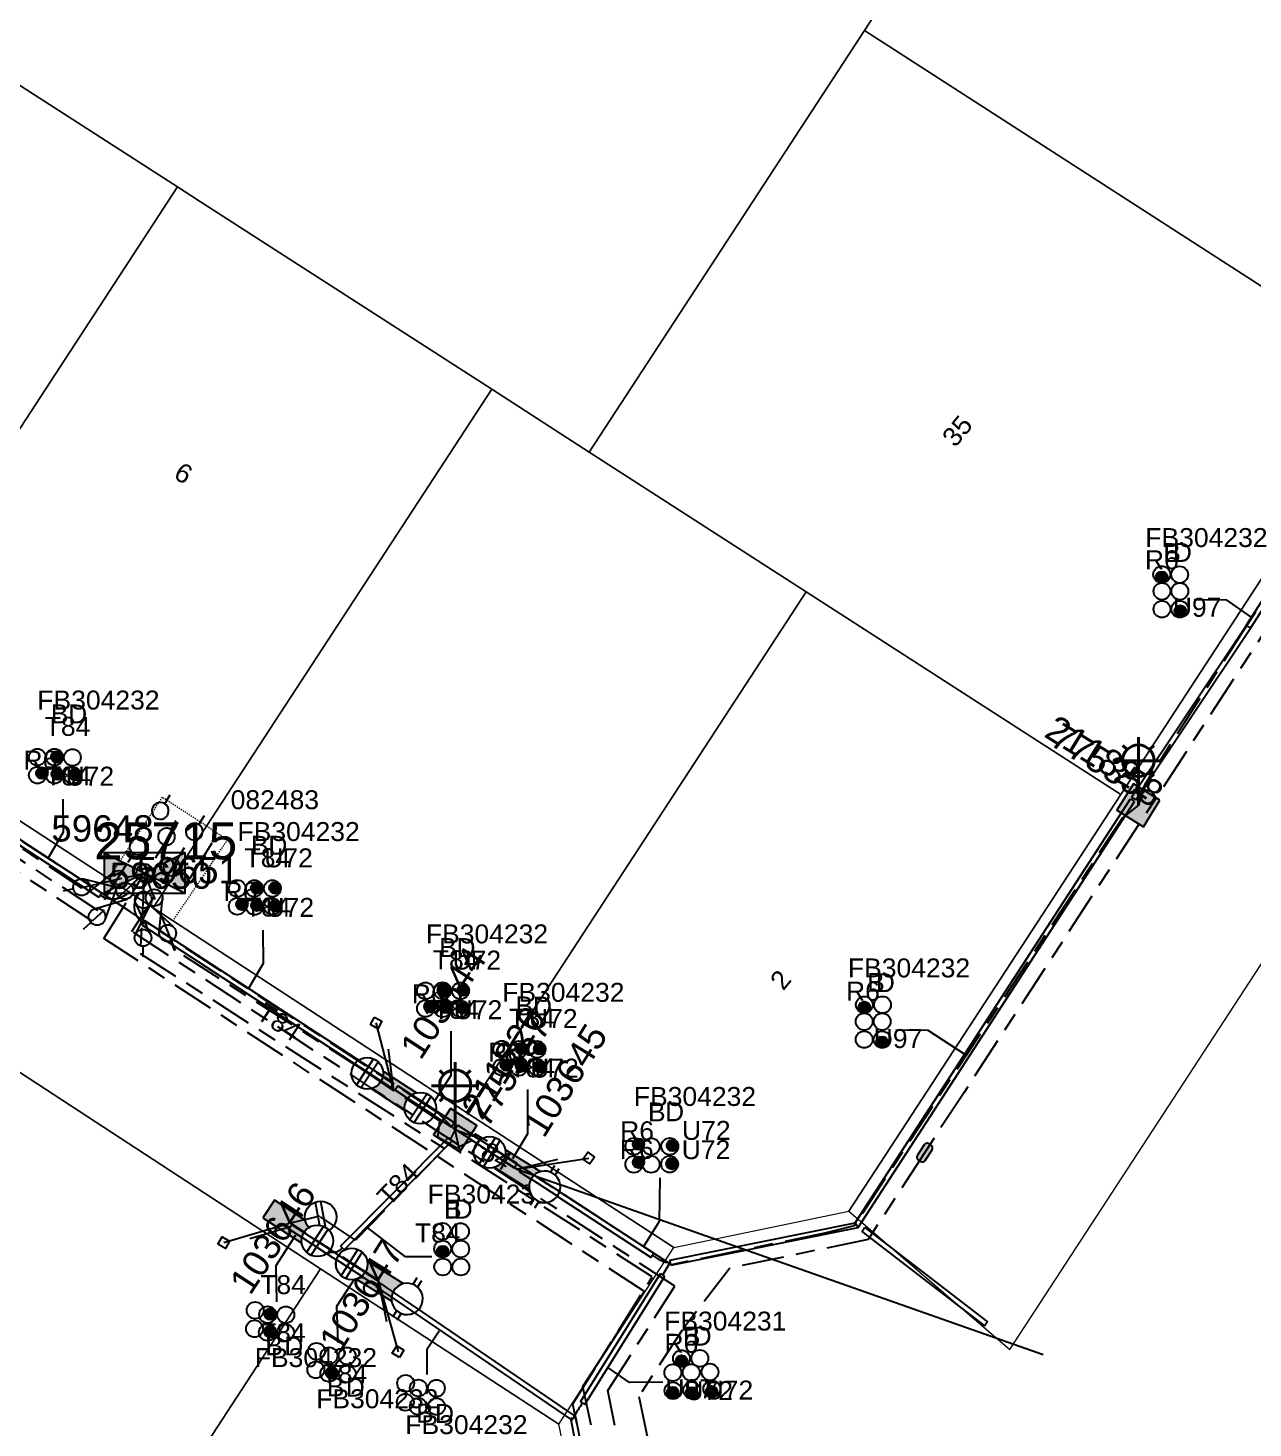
# Model space of a CAD drawing. Header units: metres. Extents: x 0 to 294317, y 0 to 6233398.
# Drawn here: x 293619.1 to 293735.4, y 6231662.4 to 6231795.4 of the extents above; entities that cross this region are included whole.
import ezdxf
from ezdxf.enums import TextEntityAlignment as Align

# ---------------------------------------------------------------- set-up
doc = ezdxf.new("R2010")
doc.units = ezdxf.units.M
for name, pattern in [('Cable Exist UG', [8.2, 4, -1.2, 1.8, -1.2]), ('HIDDEN', [0.375, 0.25, -0.125]), ('HIDDEN2', [0.1875, 0.125, -0.0625])]:
    doc.linetypes.add(name, pattern=pattern)
doc.layers.get('0').update_dxf_attribs({"color": 6})
for name, color, linetype in [('_User Miscellaneous2', 7, 'Continuous'), ('Duct_SP_EXT', 7, 'Continuous'), ('Equip_HV_EXT', 7, 'Continuous'), ('Equip_LV_EXT', 7, 'Continuous'), ('Equip_SP_SL_EXT', 7, 'Continuous'), ('Mains_HV_EXT', 7, 'Continuous'), ('Mains_LV_EXT', 7, 'Continuous'), ('Mains_SL_EXT', 7, 'Continuous'), ('Services_SP_EXT', 7, 'Continuous'), ('Sub_SP_EXT', 7, 'Continuous'), ('SupportsUG_SP_LV_EXT', 7, 'Continuous'), ('SupportsUG_SP_LV_SL_EXT', 7, 'Continuous'), ('Trench_SP_EXT', 7, 'Continuous')]:
    doc.layers.add(name, color=color, linetype=linetype)
for name, color, linetype, lineweight in [('Cadastre Buildings_SP_EXT', 9, 'Continuous', 5), ('Cadastre Land Parcels_SP_EXT', 9, 'Continuous', 5), ('Cadastre Other Property_SP_EXT', 9, 'HIDDEN', 5), ('Cadastre Roads_SP_EXT', 9, 'Continuous', 5)]:
    doc.layers.add(name, color=color, linetype=linetype, lineweight=lineweight)
doc.styles.add('COLUMN_LABEL', font='arial.ttf')
doc.styles.add('iecARIAL', font='arial.ttf', dxfattribs={"height": 2})
doc.styles.add('POLE_LABEL', font='arial.ttf')
doc.styles.get("Standard").update_dxf_attribs({"font": 'arial.ttf'})
doc.styles.add('SWITCH_LABEL', font='arial.ttf', dxfattribs={"height": 2.5})

# ---------------------------------------------------------------- blocks, each defined once
blk = doc.blocks.new('SUB_PADMOUNT_EXT')
for points in [[(0, 0), (-3.84, 1.92), (-3.84, -1.92)], [(0, 0), (3.84, 1.92), (3.84, -1.92)]]:
    blk.add_hatch(color=256).paths.add_polyline_path(points)
for p, q in [((3.84, 1.92), (-3.84, -1.92)), ((-3.84, 1.92), (3.84, -1.92))]:
    blk.add_line(p, q)
blk.add_lwpolyline([(-3.84, -1.92), (3.84, -1.92), (3.84, 1.92), (-3.84, 1.92)], close=True)
for tag, height, flags, p in [('ASSET_NUM', 3.5, 8, (2, 2)), ('STREET_CODE', 0.2, 9, (1.5, 0)), ('CONSTRUCTED_VOLTAGE', 0.2, 9, (1.5, -0.2)), ('OPERATING_VOLTAGE', 0.2, 9, (1.5, -0.6)), ('ORIENTATION', 0.2, 9, (1.5, -0.8)), ('OWNED_BY', 0.2, 9, (1.5, -1)), ('OPERATED_BY', 0.2, 9, (1.5, -1.2)), ('NO_PHASES', 0.2, 9, (1.5, -0.4)), ('MAINTAINED_BY', 0.2, 9, (1.5, -1.4)), ('SECONDARY_VOLTAGE', 0.2, 9, (1.5, -1.6)), ('STATE', 0.2, 9, (1.5, -1.8)), ('SUBSTATION_TYPE', 0.2, 9, (1.5, -2.2)), ('PARENT', 0.2, 9, (1.5, -2)), ('USAGE', 0.2, 9, (1.5, -2.4)), ('LEGEND', 0.2, 9, (1.5, -2.6)), ('STREETNAME', 0.2, 9, (1.5, -3)), ('SUBURB', 0.2, 9, (1.5, -3.2)), ('Z', 0.2, 1, (1.5, -3.6)), ('LOCATION', 0.2, 9, (1.5, -2.8)), ('NOTES', 0.2, 9, (1.5, -3.4))]:
    blk.add_attdef(tag, text='', height=height, dxfattribs=dict(flags=flags)).set_placement(p, align=Align.MIDDLE_LEFT)
blk = doc.blocks.new('COLUMN_EXT')
blk.add_hatch(color=256).paths.add_polyline_path([(-1.49, 1.48), (-1.49, -1.49), (1.48, -1.49), (1.48, 1.48)])
blk.add_lwpolyline([(-1.49, -1.49), (1.48, -1.49), (1.48, 1.48), (-1.49, 1.48)], close=True)
for tag, height, style, flags, p in [('ASSET_NUM', 2.5, 'COLUMN_LABEL', 8, (2, 2)), ('STRUCTURE_PLANT_NUMBER', 0.2, 'POLE_LABEL', 9, (1.81, 0.03)), ('STREET_CODE', 0.2, 'COLUMN_LABEL', 9, (1.81, -0.2))]:
    blk.add_attdef(tag, text='', height=height, dxfattribs=dict(style=style, flags=flags)).set_placement(p, align=Align.MIDDLE_LEFT)
at = {"flags": 9}
for tag, p in [('COLUMN_TYPE', (1.81, -0.4)), ('OWNED_BY', (1.81, -0.6)), ('STATE', (1.81, -0.8)), ('USAGE', (1.81, -1)), ('LEGEND', (1.81, -1.2)), ('LOCATION', (1.81, -1.4)), ('STREETNAME', (1.81, -1.6)), ('SUBURB', (1.81, -1.8)), ('NOTES', (1.81, -2))]:
    blk.add_attdef(tag, text='', height=0.2, dxfattribs=at).set_placement(p, align=Align.MIDDLE_LEFT)
at = {"flags": 1}
blk.add_attdef('Z', (1.81, -2.35), '', height=0.2, dxfattribs=at)
blk = doc.blocks.new('PILLAR_EXT')
blk.add_hatch(color=256).paths.add_polyline_path([(-2.475, 0.99), (-2.475, -0.99), (2.475, -0.99), (2.475, 0.99)])
blk.add_lwpolyline([(-2.475, -0.99), (2.475, -0.99), (2.475, 0.99), (-2.475, 0.99)], close=True)
at = {"style": 'iecARIAL', "flags": 8}
blk.add_attdef('ASSET_NUM', (1.5, 3.5), '', height=2.5, dxfattribs=at)
for tag, p, flags in [('OWNED_BY', (0, -0.2), 9), ('STATE', (0, -0.4), 9), ('SUPPORT_TYPE', (0, -0.6), 9), ('USAGE', (0, -0.8), 9), ('LEGEND', (0, -1), 9), ('LOCATION', (0, -1.2), 9), ('NOTES', (0, -1.4), 9), ('STREETNAME', (0, -1.8), 9), ('SUBURB', (0, -2), 1), ('PARENT', (0, -1.6), 9)]:
    blk.add_attdef(tag, p, '', height=0.2, dxfattribs=dict(flags=flags))
blk = doc.blocks.new('DUCT_EXT')
blk.add_circle((0, 0.8), 0.8)
at = {"flags": 1}
blk.add_attdef('Z', (0, 0), '', height=0.2, dxfattribs=at)
at = {"flags": 9}
for tag, p in [('DUCT_CODE', (0, 0)), ('XSECT_TYPE', (0, -0.2)), ('STATE', (0, -0.6)), ('FB_REFERENCE', (0, -0.4)), ('NOTES', (0, -0.8))]:
    blk.add_attdef(tag, text='', height=0.2, dxfattribs=at).set_placement(p, align=Align.MIDDLE_LEFT)
blk = doc.blocks.new('SL_LANTERN_EXT')
at = {"lineweight": 40}
for p, q in [((-1.46, 5.68), (-1.06, 5.28)), ((0, 1.97), (0, 6.47)), ((1.46, 5.68), (1.06, 5.28)), ((-2.25, 4.22), (2.25, 4.22)), ((-1.46, 2.76), (-1.06, 3.16)), ((0, 0), (0, 2.72)), ((1.46, 2.76), (1.06, 3.16))]:
    blk.add_line(p, q, dxfattribs=at)
blk.add_circle((0, 4.22), 1.5, dxfattribs=at)
at = {"style": 'iecARIAL', "flags": 8}
blk.add_attdef('ASSET_NUM', (1.5, 1.5), '', height=2.5, dxfattribs=at)
for tag, p, height, flags in [('CONSTRUCTED_VOLTAGE', (0.98, -0.65), 0.2, 9), ('CONTROL_TYPE', (0.98, -0.85), 0.2, 9), ('LANTERN_PURPOSE', (0.98, -1.05), 0.2, 9), ('LANTERN_TYPE', (0.98, -1.25), 0.2, 9), ('NO_PHASES', (0.98, -1.45), 0.2, 9), ('LNUMBER', (2.18, -3.25), 2.5, 8), ('OPERATING_VOLTAGE', (0.98, -1.65), 0.2, 9), ('ORIENTATION', (0.98, -1.85), 0.2, 9), ('OWNED_BY', (0.98, -2.05), 0.2, 9), ('STATE', (0.98, -2.25), 0.2, 9), ('USAGE', (0.98, -2.45), 0.2, 9), ('CEXIST', (0.98, -2.65), 0.2, 9), ('CNEW', (0.98, -2.85), 0.2, 9), ('CNUMBER', (0.98, -3.05), 0.2, 9), ('CREMOVE', (0.98, -3.25), 0.2, 9), ('CREPLACE', (0.98, -3.45), 0.2, 9), ('LKINGHEIGHT', (0.98, -3.65), 0.2, 9), ('LBRACKET', (0.98, -3.85), 0.2, 9), ('LBRACKETVOCAB', (0.98, -4.05), 0.2, 9), ('LCATEGORY', (0.98, -4.25), 0.2, 9), ('LCHARGE1', (0.98, -4.45), 0.2, 9), ('LCHARGE1PERCENT', (0.98, -4.65), 0.2, 9), ('LCHARGE2', (0.98, -4.85), 0.2, 9), ('LCHARGE2PERCENT', (0.98, -5.05), 0.2, 9), ('LCHARGE3', (0.98, -5.25), 0.2, 9), ('LCHARGE3PERCENT', (0.98, -5.45), 0.2, 9), ('LEXIST', (0.98, -5.65), 0.2, 9), ('LLAMP', (0.98, -5.85), 0.2, 9), ('LLAMPVOCAB', (0.98, -6.05), 0.2, 9), ('LMAST', (0.98, -6.25), 0.2, 9), ('LMASTVOCAB', (0.98, -6.45), 0.2, 9), ('LNEW', (0.98, -6.65), 0.2, 9), ('LANTNUMBER', (0.98, -6.85), 0.2, 9), ('LOUTREACH', (0.98, -7.25), 0.2, 9), ('LOUTREACHVOCAB', (0.98, -7.45), 0.2, 9), ('LRATECODE', (0.98, -7.65), 0.2, 9), ('LREMOVE', (0.98, -7.85), 0.2, 9), ('LREPLACE', (0.98, -8.05), 0.2, 9), ('STREETNAME', (0.98, -9.25), 0.2, 9), ('SUBURB', (0.98, -9.45), 0.2, 1), ('LTYPE', (0.98, -8.25), 0.2, 9), ('LTYPEVOCAB', (0.98, -8.45), 0.2, 9), ('LEGEND', (0.98, -8.65), 0.2, 9), ('LOCATION', (0.98, -8.85), 0.2, 9), ('NOTES', (0.98, -9.05), 0.2, 9)]:
    blk.add_attdef(tag, p, '', height=height, dxfattribs=dict(flags=flags))
blk = doc.blocks.new('CCP_EXT')
at = {"flags": 9}
for tag, p in [('LEGEND', (0, -1.4)), ('STATE', (0, -1.8)), ('LIFE_SUPPORT', (0, -1.6)), ('NOTES', (0, -2))]:
    blk.add_attdef(tag, text='', height=0.2, dxfattribs=at).set_placement(p, align=Align.MIDDLE_LEFT)
blk.add_wipeout([(0, 0.57), (0.57, 0), (0, -0.57), (-0.57, 0)])
blk.add_lwpolyline([(-0.57, 0), (0, 0.57), (0.57, 0), (0, -0.57), (-0.57, 0)])
at = {"flags": 1}
blk.add_attdef('Z', (0, 0), '', height=0.2, dxfattribs=at)
at = {"flags": 9}
for tag, p in [('CCP_TYPE', (0, 0)), ('CONSTRUCTED_VOLTAGE', (0, -0.2)), ('OPERATING_VOLTAGE', (0, -0.6)), ('ORIENTATION', (0, -0.8)), ('OWNED_BY', (0, -1)), ('NO_PHASES', (0, -0.4)), ('USAGE', (0, -1.2))]:
    blk.add_attdef(tag, text='', height=0.2, dxfattribs=at).set_placement(p, align=Align.MIDDLE_LEFT)
blk = doc.blocks.new('HV_STJ_EXT')
h = blk.add_hatch(color=256)
edge = h.paths.add_edge_path()
edge.add_ellipse((-0.59, 0.13), major_axis=(0.226, 0.226), ratio=1, start_angle=45, end_angle=135)
edge.add_line((-0.91, 0.13), (-0.91, -0.13))
edge.add_ellipse((-0.59, -0.13), major_axis=(0.226, 0.226), ratio=1, start_angle=135, end_angle=225)
edge.add_line((-0.59, -0.45), (0.59, -0.45))
edge.add_ellipse((0.59, -0.13), major_axis=(-0.226, 0.226), ratio=1, start_angle=135, end_angle=225)
edge.add_line((0.91, -0.13), (0.91, 0.13))
edge.add_ellipse((0.59, 0.13), major_axis=(-0.226, 0.226), ratio=1, start_angle=225, end_angle=315)
edge.add_line((0.59, 0.45), (-0.59, 0.45))
blk.add_lwpolyline([(-0.91, 0.13), (-0.91, -0.13, 0.414214), (-0.59, -0.45), (0.59, -0.45, 0.414214), (0.91, -0.13), (0.91, 0.13, 0.414214), (0.59, 0.45), (-0.59, 0.45, 0.414214)], format="xyb", close=True)
for tag, flags, p in [('ORIENTATION', 9, (1.5, 0)), ('Z', 1, (1.5, -0.8)), ('USAGE', 9, (1.5, -0.2)), ('LEGEND', 9, (1.5, -0.4)), ('NOTES', 9, (1.5, -0.6))]:
    blk.add_attdef(tag, text='', height=0.2, dxfattribs=dict(flags=flags)).set_placement(p, align=Align.MIDDLE_LEFT)
blk = doc.blocks.new('LV_UG_LINKS_CLOSED_EXT')
blk.add_wipeout([(-1.06, 1.06), (-1.18, 0.92), (-1.29, 0.76), (-1.37, 0.59), (-1.43, 0.42), (-1.48, 0.23), (-1.49, 0.05), (-1.49, -0.14), (-1.46, -0.33), (-1.41, -0.51), (-1.33, -0.68), (-1.24, -0.84), (-1.12, -0.99), (-0.99, -1.12), (-0.84, -1.24), (-0.68, -1.33), (-0.51, -1.41), (-0.33, -1.46), (-0.14, -1.49), (0.05, -1.49), (0.23, -1.48), (0.42, -1.43), (0.59, -1.37), (0.76, -1.29), (0.92, -1.18), (1.06, -1.06), (1.18, -0.92), (1.29, -0.76), (1.37, -0.59), (1.43, -0.42), (1.48, -0.23), (1.49, -0.05), (1.49, 0.14), (1.46, 0.33), (1.41, 0.51), (1.33, 0.68), (1.24, 0.84), (1.12, 0.99), (0.99, 1.12), (0.84, 1.24), (0.68, 1.33), (0.51, 1.41), (0.33, 1.46), (0.14, 1.49), (-0.05, 1.49), (-0.23, 1.48), (-0.42, 1.43), (-0.59, 1.37), (-0.76, 1.29), (-0.92, 1.18)])
for p, q in [((-0.25, -1.48), (-0.25, 1.48)), ((0.25, -1.48), (0.25, 1.48))]:
    blk.add_line(p, q)
blk.add_circle((0, 0), 1.5)
at = {"flags": 9}
for tag, p in [('ACTUAL_STATUS', (0, 0)), ('CONSTRUCTED_VOLTAGE', (0, -0.2)), ('OPERATING_VOLTAGE', (0, -0.6)), ('ORIENTATION', (0, -0.8)), ('STATE', (0, -1)), ('SWITCH_TYPE', (0, -1.2)), ('NO_PHASES', (0, -0.4)), ('USAGE', (0, -1.4)), ('NOTES', (0, -1.6))]:
    blk.add_attdef(tag, text='', height=0.2, dxfattribs=at).set_placement(p, align=Align.MIDDLE_LEFT)
at = {"flags": 1}
blk.add_attdef('Z', (0, 0), '', height=0.2, dxfattribs=at)
blk = doc.blocks.new('LV_UG_LINKS_OPEN_EXT')
for p, q in [((-0.25, 1.47), (-0.25, 2.22)), ((0.25, 1.47), (0.25, 2.22)), ((-0.25, -1.47), (-0.25, -2.22)), ((0.25, -1.47), (0.25, -2.22))]:
    blk.add_line(p, q)
at = {"flags": 9}
for tag, p in [('ACTUAL_STATUS', (0, 0)), ('CONSTRUCTED_VOLTAGE', (0, -0.2)), ('OPERATING_VOLTAGE', (0, -0.6)), ('ORIENTATION', (0, -0.8)), ('STATE', (0, -1)), ('SWITCH_TYPE', (0, -1.2)), ('NO_PHASES', (0, -0.4)), ('USAGE', (0, -1.4)), ('NOTES', (0, -1.6))]:
    blk.add_attdef(tag, text='', height=0.2, dxfattribs=at).set_placement(p, align=Align.MIDDLE_LEFT)
at = {"flags": 1}
blk.add_attdef('Z', (0, 0), '', height=0.2, dxfattribs=at)
blk.add_wipeout([(-0.25, 1.47), (-0.43, 1.43), (-0.61, 1.36), (-0.77, 1.28), (-0.93, 1.17), (-1.07, 1.05), (-1.19, 0.9), (-1.29, 0.75), (-1.38, 0.58), (-1.44, 0.4), (-1.48, 0.22), (-1.49, 0.03), (-1.49, -0.16), (-1.45, -0.34), (-1.4, -0.52), (-1.32, -0.69), (-1.23, -0.85), (-1.11, -1), (-0.98, -1.13), (-0.83, -1.24), (-0.66, -1.34), (-0.49, -1.41), (-0.31, -1.46), (-0.13, -1.49), (0.06, -1.49), (0.25, -1.47), (0.43, -1.43), (0.61, -1.36), (0.77, -1.28), (0.93, -1.17), (1.07, -1.05), (1.19, -0.9), (1.29, -0.75), (1.38, -0.58), (1.44, -0.4), (1.48, -0.22), (1.49, -0.03), (1.49, 0.16), (1.45, 0.34), (1.4, 0.52), (1.32, 0.69), (1.23, 0.85), (1.11, 1), (0.98, 1.13), (0.83, 1.24), (0.66, 1.34), (0.49, 1.41), (0.31, 1.46), (0.13, 1.49), (-0.06, 1.49)])
blk.add_lwpolyline([(0, -1.49, 1), (0, 1.49, 1)], format="xyb", close=True)
blk = doc.blocks.new('LV_UG_DFUSE_CLOSED_EXT')
for points in [[(1, 0), (0, 0)], [(5.04, 0.73), (2.16, -0.72)], [(5.05, -0.71), (2.16, 0.72)], [(6.2, 0.01), (7.2, 0.01)]]:
    blk.add_lwpolyline(points)
for centre in [(1.8, 0), (5.4, 0.01)]:
    blk.add_circle(centre, 0.8)
at = {"flags": 9}
for tag, p in [('ACTUAL_STATUS', (0, 0)), ('CONSTRUCTED_VOLTAGE', (0, -0.2)), ('OPERATING_VOLTAGE', (0, -0.6)), ('ORIENTATION', (0, -0.8)), ('STATE', (0, -1)), ('SWITCH_TYPE', (0, -1.2)), ('NO_PHASES', (0, -0.4)), ('USAGE', (0, -1.4)), ('NOTES', (0, -1.6))]:
    blk.add_attdef(tag, text='', height=0.2, dxfattribs=at).set_placement(p, align=Align.MIDDLE_LEFT)
at = {"flags": 1}
blk.add_attdef('Z', (0, 0), '', height=0.2, dxfattribs=at)
blk = doc.blocks.new('SWG_HOLEC_SU_EXT')
blk.add_line((1.8, -2), (5.8, -2))
for points in [[(1, 0), (0, 0)], [(6.6, 0), (7.6, 0)]]:
    blk.add_lwpolyline(points)
for points in [[(1.8, -0.8, 1), (1.8, 0.8, 1)], [(5.8, -0.8, 1), (5.8, 0.8, 1)]]:
    blk.add_lwpolyline(points, format="xyb", close=True)
at = {"style": 'SWITCH_LABEL', "flags": 8}
blk.add_attdef('ASSET_NUM', text='', height=2.5, rotation=179.9544, dxfattribs=at).set_placement((-2.4, 0), align=Align.MIDDLE_LEFT)
at = {"flags": 1}
blk.add_attdef('Z', (0, 0), '', height=0.2, dxfattribs=at)
at = {"flags": 9}
for tag, p in [('ACTUAL_STATUS', (0, -0.4)), ('CONSTRUCTED_VOLTAGE', (0, -0.6)), ('OPERATING_VOLTAGE', (0, -1)), ('ORIENTATION', (0, -1.2)), ('OWNED_BY', (0, -1.4)), ('NO_PHASES', (0, -0.8)), ('STATE', (0, -1.8)), ('SWITCH_TYPE', (0, -2)), ('STREETNAME', (0, -2.6)), ('PARENT', (0, -1.6)), ('USAGE', (0, -2.2)), ('LOCATION', (0, -2.4)), ('SUBURB', (0, -2.8)), ('NOTES', (0, -3))]:
    blk.add_attdef(tag, text='', height=0.2, dxfattribs=at).set_placement(p, align=Align.MIDDLE_LEFT)
at = {"style": 'SWITCH_LABEL', "flags": 9}
blk.add_attdef('STREET_CODE', text='', height=0.2, dxfattribs=at).set_placement((0, -0.2), align=Align.MIDDLE_LEFT)
blk = doc.blocks.new('CABLE_LARGE_EXT')
h = blk.add_hatch(color=256)
edge = h.paths.add_edge_path()
edge.add_arc((0, 0.55), 0.55, 0, 360)
blk.add_circle((0, 0.55), 0.55)
at = {"flags": 1}
blk.add_attdef('Z', (0, 0), '', height=0.2, dxfattribs=at)
at = {"flags": 9}
for tag, p in [('COND_CODE', (0, 0)), ('STATE', (0, -0.4)), ('XSECT_SIZE', (0, -0.6)), ('FB_REFERENCE', (0, -0.2)), ('NOTES', (0, -0.8))]:
    blk.add_attdef(tag, text='', height=0.2, dxfattribs=at).set_placement(p, align=Align.MIDDLE_LEFT)

msp = doc.modelspace()

# ---------------------------------------------------------------- linework, layer by layer
at = {"layer": 'Cadastre Land Parcels_SP_EXT', "linetype": 'Continuous'}
for points in [[(293698.49, 6231795.18), (293724.84, 6231835.6), (293688.04, 6231859.72), (293651.23, 6231883.84), (293614.43, 6231907.96), (293577.62, 6231932.08), (293548.46, 6231887.36), (293524.43, 6231850.49), (293542.5, 6231838.84), (293561.42, 6231826.65), (293572.76, 6231819.33), (293598.4, 6231802.81), (293603.03, 6231799.83), (293633.29, 6231780.32), (293635.39, 6231778.97), (293663.13, 6231761.09), (293672.38, 6231755.13), (293698.49, 6231795.18)], [(293768.47, 6231792.65), (293764.99, 6231809.28), (293724.84, 6231835.6), (293698.49, 6231795.18), (293748.93, 6231762.67), (293768.47, 6231792.65)], [(293633.29, 6231780.32), (293603.03, 6231799.83), (293571.12, 6231750.91), (293601.27, 6231731.23), (293633.29, 6231780.32)], [(293748.93, 6231762.67), (293698.49, 6231795.18), (293672.38, 6231755.13), (293692.98, 6231741.85), (293722.82, 6231722.62), (293748.93, 6231762.67)], [(293663.13, 6231761.09), (293635.39, 6231778.97), (293633.29, 6231780.32), (293601.27, 6231731.23), (293630.99, 6231711.83), (293663.13, 6231761.09)], [(293697.01, 6231683.03), (293722.82, 6231722.62), (293692.98, 6231741.85), (293660.72, 6231692.42), (293680.4, 6231679.58), (293697.01, 6231683.03)], [(293646.87, 6231677.56), (293617.56, 6231696.7), (293584.78, 6231646.42), (293608.65, 6231630.83), (293609.33, 6231630.39), (293610.02, 6231629.96), (293610.71, 6231629.53), (293611.4, 6231629.1), (293612.1, 6231628.68), (293612.79, 6231628.27), (293613.5, 6231627.86), (293614.2, 6231627.46), (293646.87, 6231677.56)]]:
    msp.add_lwpolyline(points, close=True, dxfattribs=at)
msp.add_lwpolyline([(293672.97, 6231646.19), (293669.48, 6231662.8), (293646.87, 6231677.56), (293614.2, 6231627.46)], dxfattribs=at)
at = {"layer": 'Cadastre Other Property_SP_EXT', "linetype": 'HIDDEN2'}
msp.add_lwpolyline([(293632.86, 6231710.59), (293638.05, 6231718.3), (293631.85, 6231722.35), (293626.74, 6231714.65), (293632.86, 6231710.59)], close=True, dxfattribs=at)
at = {"layer": 'Cadastre Roads_SP_EXT', "linetype": 'Continuous'}
msp.add_lwpolyline([(293754.46, 6231734.56), (293785.1, 6231781.55), (293768.47, 6231792.65), (293748.93, 6231762.67), (293722.82, 6231722.62), (293697.01, 6231683.03), (293712.29, 6231669.89), (293754.46, 6231734.56)], close=True, dxfattribs=at)
at = {"layer": 'Duct_SP_EXT'}
for p, q in [((293734.73, 6231738.66), (293746.19, 6231756.52)), ((293735.13, 6231738.39), (293746.6, 6231756.26)), ((293723.86, 6231722.37), (293734.73, 6231738.66)), ((293734.73, 6231738.66), (293734.93, 6231738.53)), ((293735.13, 6231738.39), (293734.93, 6231738.53)), ((293724.25, 6231722.1), (293735.13, 6231738.39)), ((293606.06, 6231725.78), (293625.84, 6231712.85)), ((293606.32, 6231726.19), (293626.1, 6231713.25)), ((293697.61, 6231681.92), (293723.74, 6231722.21)), ((293697.9, 6231681.49), (293724.14, 6231721.95)), ((293723.74, 6231722.21), (293723.94, 6231722.08)), ((293723.86, 6231722.37), (293724.05, 6231722.23)), ((293724.14, 6231721.95), (293723.94, 6231722.08)), ((293724.25, 6231722.1), (293724.05, 6231722.23)), ((293626.1, 6231713.25), (293625.97, 6231713.05)), ((293625.84, 6231712.85), (293625.97, 6231713.05)), ((293630.19, 6231710.61), (293630.06, 6231710.41)), ((293629.93, 6231710.21), (293630.06, 6231710.41)), ((293659.28, 6231691.05), (293659.42, 6231691.25)), ((293659.55, 6231691.45), (293659.42, 6231691.25)), ((293659.65, 6231690.82), (293659.78, 6231691.02)), ((293659.91, 6231691.22), (293659.78, 6231691.02)), ((293659.01, 6231690.02), (293659.18, 6231689.85)), ((293659.35, 6231689.68), (293659.18, 6231689.85)), ((293680.03, 6231678.39), (293697.61, 6231681.92)), ((293680.12, 6231677.91), (293697.9, 6231681.49)), ((293697.61, 6231681.92), (293697.75, 6231681.71)), ((293697.9, 6231681.49), (293697.75, 6231681.71)), ((293698.55, 6231681.48), (293698.4, 6231681.29)), ((293698.55, 6231681.48), (293710.17, 6231672.53)), ((293698.26, 6231681.1), (293698.4, 6231681.29)), ((293698.26, 6231681.1), (293709.88, 6231672.15)), ((293678.26, 6231678.65), (293678.39, 6231678.85)), ((293678.52, 6231679.05), (293678.39, 6231678.85)), ((293680.03, 6231678.39), (293680.07, 6231678.15)), ((293680.12, 6231677.91), (293680.07, 6231678.15)), ((293671.54, 6231664.93), (293679.15, 6231677.12)), ((293671.95, 6231664.68), (293679.56, 6231676.87)), ((293679.15, 6231677.12), (293679.35, 6231676.99)), ((293679.56, 6231676.87), (293679.35, 6231676.99)), ((293709.88, 6231672.15), (293710.03, 6231672.34)), ((293710.17, 6231672.53), (293710.03, 6231672.34)), ((293671.54, 6231664.93), (293671.74, 6231664.81)), ((293671.95, 6231664.68), (293671.74, 6231664.81)), ((293670.64, 6231663.37), (293670.88, 6231663.41)), ((293673.98, 6231645.98), (293670.64, 6231663.37)), ((293670.74, 6231663.22), (293670.88, 6231663.41)), ((293671.01, 6231663.61), (293670.88, 6231663.41)), ((293671.11, 6231663.46), (293670.88, 6231663.41)), ((293674.45, 6231646.07), (293671.11, 6231663.46))]:
    msp.add_line(p, q, dxfattribs=at)
for points in [[(293729.79, 6231741.13), (293732.84, 6231741.11), (293735.14, 6231739.48)], [(293622.42, 6231722.18), (293622.45, 6231719.02), (293621.04, 6231716.64)], [(293641.4, 6231709.72), (293641.44, 6231706.56), (293640.03, 6231704.17)], [(293659.25, 6231700.14), (293659.25, 6231695.93), (293657.39, 6231693.03)], [(293659.25, 6231700.14), (293659.25, 6231695.93), (293657.39, 6231693.03)], [(293701.47, 6231700.25), (293704.53, 6231700.23), (293708.05, 6231697.93)], [(293666.51, 6231694.58), (293666.52, 6231690.37), (293665.1, 6231688.01)], [(293666.51, 6231694.58), (293666.52, 6231690.37), (293665.1, 6231688.01)], [(293679.07, 6231686.2), (293679, 6231682.07), (293677.57, 6231679.7)], [(293657.45, 6231678.71), (293654.94, 6231678.71), (293651.35, 6231681.47)], [(293657.45, 6231678.71), (293654.94, 6231678.71), (293651.35, 6231681.47)], [(293642.72, 6231674.44), (293642.66, 6231677.88), (293644.54, 6231680.79)], [(293648.54, 6231670.55), (293648.43, 6231674.03), (293650.33, 6231676.93)], [(293657, 6231667.53), (293656.98, 6231669.95), (293658.14, 6231671.66)], [(293679.36, 6231666.81), (293676.19, 6231666.77), (293674.24, 6231668.12)]]:
    msp.add_lwpolyline(points, dxfattribs=at)
at = {"layer": 'Mains_HV_EXT', "linetype": 'Cable Exist UG'}
for points in [[(293691.78, 6231862.12), (293695.59, 6231860.74), (293695.59, 6231860.74), (293727.58, 6231839.78), (293768.3, 6231813.09), (293768.3, 6231813.09), (293768.15, 6231808.86), (293768.15, 6231808.86), (293771.67, 6231792.05), (293751.45, 6231761.03), (293707.95, 6231694.32), (293707.95, 6231694.32), (293704.22, 6231688.6)], [(293630.17, 6231715.15), (293628.44, 6231716), (293625.72, 6231711.6), (293625.72, 6231711.6), (293599.64, 6231728.72), (293593.12, 6231732.99), (293593.12, 6231732.99), (293569.46, 6231748.43), (293566.86, 6231750.13), (293566.86, 6231750.13), (293539.1, 6231768.23), (293542.01, 6231772.77), (293540.56, 6231774.06)], [(293704.22, 6231688.6), (293698.85, 6231680.35), (293685.73, 6231677.62), (293681.2, 6231671.75), (293681.2, 6231671.75), (293677.08, 6231665.42), (293679.52, 6231654.1)]]:
    msp.add_lwpolyline(points, dxfattribs=at)
at = {"layer": 'Mains_LV_EXT', "linetype": 'Cable Exist UG'}
for points in [[(293630.17, 6231715.15), (293625.18, 6231710.58), (293625.18, 6231710.58), (293599.43, 6231727.69), (293591.66, 6231719.52), (293591.66, 6231719.52), (293595.09, 6231717.37), (293593.63, 6231714.77)], [(293605.84, 6231725.89), (293607.41, 6231724.85), (293607.41, 6231724.85), (293624.11, 6231713.76), (293630.17, 6231715.15)]]:
    msp.add_lwpolyline(points, dxfattribs=at)
at = {"layer": 'Mains_SL_EXT', "linetype": 'Cable Exist UG'}
msp.add_lwpolyline([(293750.6, 6231761.6), (293749.21, 6231760.41), (293749.21, 6231760.41), (293734.76, 6231738.63), (293725.07, 6231723.5), (293724.5, 6231721.59)], dxfattribs=at)
at = {"layer": 'Trench_SP_EXT', "linetype": 'Cable Exist UG'}
for points in [[(293625.97, 6231713.05, 0.376498), (293628.76, 6231713.42)], [(293630.06, 6231710.41, -0.468784), (293629.63, 6231713.14)], [(293648.95, 6231679.53, -0.316045), (293647.5, 6231679.25)], [(293678.46, 6231678.82, 0.176421), (293680.07, 6231678.15)], [(293671.74, 6231664.81, 0.030388), (293670.88, 6231663.41)]]:
    msp.add_lwpolyline(points, format="xyb", dxfattribs=at)
for points in [[(293653.83, 6231694.47), (293653.22, 6231699.11)], [(293659.22, 6231689.83), (293659.65, 6231690.73)], [(293665.51, 6231687.03), (293670.02, 6231688.14)], [(293644.01, 6231681.54), (293639.93, 6231680.33)], [(293679.35, 6231676.99), (293680.07, 6231678.15)], [(293652.33, 6231676.47), (293653.31, 6231671.6)]]:
    msp.add_lwpolyline(points, dxfattribs=at)

# ---------------------------------------------------------------- block references
at = {"layer": 'Duct_SP_EXT'}
for name, p in [('DUCT_EXT', (293726.72, 6231742.7)), ('CABLE_LARGE_EXT', (293726.72, 6231742.7)), ('DUCT_EXT', (293728.42, 6231742.69)), ('DUCT_EXT', (293726.74, 6231741.11)), ('DUCT_EXT', (293728.44, 6231741.11)), ('DUCT_EXT', (293726.74, 6231739.41)), ('DUCT_EXT', (293728.44, 6231739.41)), ('CABLE_LARGE_EXT', (293621.85, 6231725.63)), ('CABLE_LARGE_EXT', (293620.43, 6231724.09)), ('CABLE_LARGE_EXT', (293621.87, 6231724)), ('CABLE_LARGE_EXT', (293623.58, 6231723.95)), ('CABLE_LARGE_EXT', (293640.82, 6231713.18)), ('CABLE_LARGE_EXT', (293642.56, 6231713.19)), ('CABLE_LARGE_EXT', (293639.41, 6231711.63)), ('CABLE_LARGE_EXT', (293640.84, 6231711.54)), ('CABLE_LARGE_EXT', (293642.56, 6231711.48)), ('CABLE_LARGE_EXT', (293658.68, 6231703.46)), ('CABLE_LARGE_EXT', (293660.42, 6231703.48)), ('CABLE_LARGE_EXT', (293657.27, 6231701.92)), ('CABLE_LARGE_EXT', (293658.7, 6231701.83)), ('CABLE_LARGE_EXT', (293660.42, 6231701.77)), ('DUCT_EXT', (293698.49, 6231701.84)), ('CABLE_LARGE_EXT', (293698.49, 6231701.84)), ('DUCT_EXT', (293700.21, 6231701.84)), ('DUCT_EXT', (293698.48, 6231700.24)), ('DUCT_EXT', (293700.18, 6231700.24)), ('DUCT_EXT', (293698.48, 6231698.54)), ('DUCT_EXT', (293700.17, 6231698.54)), ('CABLE_LARGE_EXT', (293665.93, 6231697.93)), ('CABLE_LARGE_EXT', (293667.68, 6231697.92)), ('CABLE_LARGE_EXT', (293664.52, 6231696.36)), ('CABLE_LARGE_EXT', (293665.96, 6231696.27)), ('CABLE_LARGE_EXT', (293667.68, 6231696.21)), ('CABLE_LARGE_EXT', (293677.05, 6231688.85)), ('CABLE_LARGE_EXT', (293680.28, 6231688.72)), ('CABLE_LARGE_EXT', (293677.05, 6231687.13)), ('CABLE_LARGE_EXT', (293680.24, 6231687)), ('DUCT_EXT', (293658.44, 6231680.32)), ('DUCT_EXT', (293660.16, 6231680.31)), ('DUCT_EXT', (293658.46, 6231678.65)), ('DUCT_EXT', (293660.18, 6231678.64)), ('CABLE_LARGE_EXT', (293658.46, 6231678.65)), ('DUCT_EXT', (293658.47, 6231676.94)), ('DUCT_EXT', (293660.19, 6231676.93)), ('DUCT_EXT', (293640.67, 6231672.82)), ('DUCT_EXT', (293641.85, 6231672.41)), ('CABLE_LARGE_EXT', (293642.11, 6231672.71)), ('DUCT_EXT', (293643.57, 6231672.39)), ('DUCT_EXT', (293640.6, 6231671.07)), ('DUCT_EXT', (293641.83, 6231670.73)), ('CABLE_LARGE_EXT', (293642.08, 6231671.05)), ('DUCT_EXT', (293643.56, 6231670.7)), ('DUCT_EXT', (293646.49, 6231668.93)), ('DUCT_EXT', (293647.68, 6231668.51)), ('DUCT_EXT', (293649.4, 6231668.49)), ('DUCT_EXT', (293681.14, 6231668.25)), ('CABLE_LARGE_EXT', (293681.14, 6231668.25)), ('DUCT_EXT', (293682.88, 6231668.26)), ('DUCT_EXT', (293646.43, 6231667.17)), ('DUCT_EXT', (293647.66, 6231666.83)), ('CABLE_LARGE_EXT', (293647.92, 6231667.14)), ('DUCT_EXT', (293649.41, 6231666.78)), ('DUCT_EXT', (293680.31, 6231666.9)), ('DUCT_EXT', (293682.06, 6231666.92)), ('DUCT_EXT', (293683.84, 6231666.96)), ('DUCT_EXT', (293654.95, 6231665.89)), ('DUCT_EXT', (293656.16, 6231665.44)), ('DUCT_EXT', (293657.87, 6231665.42)), ('DUCT_EXT', (293680.33, 6231665.19)), ('DUCT_EXT', (293682.1, 6231665.23)), ('DUCT_EXT', (293684.01, 6231665.37)), ('DUCT_EXT', (293654.92, 6231664.09)), ('CABLE_LARGE_EXT', (293682.1, 6231665.23)), ('CABLE_LARGE_EXT', (293683.99, 6231665.34)), ('DUCT_EXT', (293656.15, 6231663.7)), ('DUCT_EXT', (293657.89, 6231663.68))]:
    msp.add_blockref(name, p, dxfattribs=at)
for name, p, rotation in [('CABLE_LARGE_EXT', (293728.47, 6231739.48), 359.4106867576088), ('DUCT_EXT', (293620.79, 6231726.16), 90.11228781508304), ('DUCT_EXT', (293622.43, 6231726.15), 90.11228781508304), ('DUCT_EXT', (293624.12, 6231726.13), 90.11228781508304), ('DUCT_EXT', (293620.8, 6231724.45), 90.11228781508304), ('DUCT_EXT', (293622.42, 6231724.44), 90.11228781508304), ('DUCT_EXT', (293624.13, 6231724.43), 90.11228781508304), ('DUCT_EXT', (293639.77, 6231713.69), 90.11228781508304), ('DUCT_EXT', (293641.39, 6231713.68), 90.11228781508304), ('DUCT_EXT', (293643.1, 6231713.68), 90.11228781508304), ('DUCT_EXT', (293639.77, 6231711.99), 90.11228781508304), ('DUCT_EXT', (293641.4, 6231711.98), 90.11228781508304), ('DUCT_EXT', (293643.1, 6231711.97), 90.11228781508304), ('DUCT_EXT', (293657.63, 6231703.97), 90.11228781508304), ('DUCT_EXT', (293659.25, 6231703.98), 90.11228781508304), ('DUCT_EXT', (293660.96, 6231703.96), 90.11228781508304), ('DUCT_EXT', (293657.63, 6231702.28), 90.11228781508304), ('DUCT_EXT', (293659.25, 6231702.27), 90.11228781508304), ('DUCT_EXT', (293660.96, 6231702.26), 90.11228781508304), ('DUCT_EXT', (293664.88, 6231698.42), 90.11228781508304), ('DUCT_EXT', (293666.51, 6231698.41), 90.11228781508304), ('DUCT_EXT', (293668.22, 6231698.4), 90.11228781508304), ('CABLE_LARGE_EXT', (293700.17, 6231698.54), 359.4106867576088), ('DUCT_EXT', (293664.88, 6231696.72), 90.11228781508304), ('DUCT_EXT', (293666.51, 6231696.7), 90.11228781508304), ('DUCT_EXT', (293668.22, 6231696.7), 90.11228781508304), ('DUCT_EXT', (293677.42, 6231689.2), 90.11228781508304), ('DUCT_EXT', (293679.06, 6231689.18), 90.11228781508304), ('DUCT_EXT', (293680.82, 6231689.2), 90.11228781508304), ('DUCT_EXT', (293677.41, 6231687.49), 90.11228781508304), ('DUCT_EXT', (293679.06, 6231687.48), 90.11228781508304), ('DUCT_EXT', (293680.81, 6231687.5), 90.11228781508304), ('CABLE_LARGE_EXT', (293680.3, 6231665.26), 359.4106867576088)]:
    msp.add_blockref(name, p, dxfattribs=dict(at, rotation=rotation))
at = {"layer": 'Equip_HV_EXT'}
ref = msp.add_blockref('SWG_HOLEC_SU_EXT', (293628.57, 6231716.14), dxfattribs=dict(at, rotation=57.84541349207616))
ref.add_attrib('ASSET_NUM', '59648', dxfattribs={"layer": '0', "height": 2.5, "style": 'SWITCH_LABEL'}).set_placement((293626.17, 6231717.39), align=Align.BOTTOM_CENTER)
ref = msp.add_blockref('SWG_HOLEC_SU_EXT', (293629.25, 6231713.65), dxfattribs=dict(at, rotation=58.82865097967807))
ref.add_attrib('ASSET_NUM', '59650', dxfattribs={"layer": '0', "height": 2.5, "style": 'SWITCH_LABEL'}).set_placement((293626.85, 6231714.9), align=Align.MIDDLE_LEFT)
ref = msp.add_blockref('SWG_HOLEC_SU_EXT', (293631.82, 6231714.16), dxfattribs=dict(at, rotation=58.01368917797234))
ref.add_attrib('ASSET_NUM', '59651', dxfattribs={"layer": '0', "height": 2.5, "style": 'SWITCH_LABEL'}).set_placement((293629.42, 6231715.41), align=Align.MIDDLE_LEFT)
at = {"layer": 'Equip_HV_EXT', "rotation": 56.8980394283593}
msp.add_blockref('HV_STJ_EXT', (293704.22, 6231688.6), dxfattribs=at)
at = {"layer": 'Equip_LV_EXT'}
for p, rotation in [((293629.47, 6231714.96), 192.2251224024873), ((293629.61, 6231714.68), 222.8944855356241), ((293630.45, 6231714.49), 290.6469905911333), ((293630.08, 6231714.4), 269.2695575837593)]:
    msp.add_blockref('LV_UG_DFUSE_CLOSED_EXT', p, dxfattribs=dict(at, rotation=rotation))
at = {"layer": 'Equip_SP_SL_EXT'}
ref = msp.add_blockref('SL_LANTERN_EXT', (293724.5, 6231721.59), dxfattribs=at)
ref.add_attrib('ASSET_NUM', '211821', dxfattribs={"layer": '0', "height": 2.5, "rotation": 328.2487, "style": 'iecARIAL'}).set_placement((293726, 6231723.09), align=Align.MIDDLE_RIGHT)
ref = msp.add_blockref('SL_LANTERN_EXT', (293659.65, 6231690.73), dxfattribs=at)
ref.add_attrib('ASSET_NUM', '211820', dxfattribs={"layer": '0', "height": 2.5, "rotation": 58.01, "style": 'iecARIAL'}).set_placement((293661.15, 6231692.23), align=Align.MIDDLE_LEFT)
at = {"layer": 'Sub_SP_EXT'}
ref = msp.add_blockref('SUB_PADMOUNT_EXT', (293630.17, 6231715.15), dxfattribs=at)
ref.add_attrib('ASSET_NUM', '25715', dxfattribs={"layer": '0', "height": 3.5}).set_placement((293632.17, 6231715.4), align=Align.BOTTOM_CENTER)
at = {"layer": 'SupportsUG_SP_LV_EXT'}
ref = msp.add_blockref('PILLAR_EXT', (293653.83, 6231694.47), dxfattribs=dict(at, rotation=326.8671044771534))
ref.add_attrib('ASSET_NUM', '103644', dxfattribs={"layer": '0', "height": 2.5, "rotation": 56.8671, "style": 'iecARIAL'}).set_placement((293655.33, 6231697.97), align=Align.MIDDLE_LEFT)
ref = msp.add_blockref('PILLAR_EXT', (293665.51, 6231687.03), dxfattribs=dict(at, rotation=328.11190062822))
ref.add_attrib('ASSET_NUM', '103645', dxfattribs={"layer": '0', "height": 2.5, "rotation": 58.1119, "style": 'iecARIAL'}).set_placement((293667.01, 6231690.53), align=Align.MIDDLE_LEFT)
ref = msp.add_blockref('PILLAR_EXT', (293644.02, 6231681.89), dxfattribs=dict(at, rotation=326.8846153928346))
ref.add_attrib('ASSET_NUM', '103646', dxfattribs={"layer": '0', "height": 2.5, "rotation": 56.8846, "style": 'iecARIAL'}).set_placement((293645.52, 6231685.39), align=Align.MIDDLE_RIGHT)
ref = msp.add_blockref('PILLAR_EXT', (293652.33, 6231676.47), dxfattribs=dict(at, rotation=327.9794509794527))
ref.add_attrib('ASSET_NUM', '103647', dxfattribs={"layer": '0', "height": 2.5, "rotation": 57.9795, "style": 'iecARIAL'}).set_placement((293653.83, 6231679.97), align=Align.MIDDLE_RIGHT)
at = {"layer": 'SupportsUG_SP_LV_SL_EXT'}
ref = msp.add_blockref('COLUMN_EXT', (293724.5, 6231721.59), dxfattribs=dict(at, rotation=148.2092928563974))
ref.add_attrib('ASSET_NUM', '775358', dxfattribs={"layer": '0', "height": 2.5, "rotation": 328.2487, "style": 'COLUMN_LABEL'}).set_placement((293726.5, 6231722.34), align=Align.MIDDLE_RIGHT)
ref = msp.add_blockref('COLUMN_EXT', (293659.65, 6231690.73), dxfattribs=dict(at, rotation=57.43615188073562))
ref.add_attrib('ASSET_NUM', '775357', dxfattribs={"layer": '0', "height": 2.5, "rotation": 58.01, "style": 'COLUMN_LABEL'}).set_placement((293661.65, 6231691.48), align=Align.MIDDLE_LEFT)

# ---------------------------------------------------------------- texts
at = {"layer": '_User Miscellaneous2'}
for s, p in [('FB304232', (293725.16, 6231746.11)), ('B', (293726.86, 6231744.68)), ('D', (293727.77, 6231744.7)), ('R6', (293725.12, 6231744)), ('U97', (293727.77, 6231739.49)), ('FB304232', (293619.99, 6231730.68)), ('B', (293621.27, 6231729.37)), ('D', (293622.91, 6231729.36)), ('T84', (293620.69, 6231728.18)), ('R6', (293618.67, 6231724.97)), ('T84', (293620.74, 6231723.47)), ('U72', (293622.67, 6231723.45)), ('FB304232', (293638.99, 6231718.19)), ('B', (293640.26, 6231716.89)), ('D', (293641.91, 6231716.89)), ('T84', (293639.66, 6231715.7)), ('U72', (293641.53, 6231715.69)), ('R6', (293637.66, 6231712.49)), ('T84', (293639.71, 6231711.02)), ('U72', (293641.65, 6231710.99)), ('FB304232', (293656.87, 6231708.47)), ('B', (293658.13, 6231707.18)), ('D', (293659.77, 6231707.17)), ('T84', (293657.53, 6231706.01)), ('U72', (293659.4, 6231705.98)), ('FB304232', (293696.93, 6231705.24)), ('B', (293698.75, 6231703.87)), ('D', (293699.57, 6231703.84)), ('R6', (293655.53, 6231702.77)), ('FB304232', (293664.12, 6231702.92)), ('R6', (293696.75, 6231703.03)), ('T84', (293657.57, 6231701.3)), ('U72', (293659.51, 6231701.27)), ('B', (293665.38, 6231701.63)), ('D', (293667.03, 6231701.62)), ('T84', (293664.78, 6231700.46)), ('U72', (293666.66, 6231700.43)), ('U97', (293699.38, 6231698.53)), ('R6', (293662.77, 6231697.23)), ('T84', (293664.82, 6231695.75)), ('U72', (293666.77, 6231695.72)), ('FB304232', (293676.61, 6231693.03)), ('B', (293677.95, 6231691.56)), ('D', (293679.57, 6231691.58)), ('R6', (293675.31, 6231689.77)), ('U72', (293681.18, 6231689.81)), ('R6', (293675.28, 6231688)), ('U72', (293681.15, 6231687.98)), ('FB304231', (293657.04, 6231683.76)), ('B', (293658.59, 6231682.34)), ('D', (293659.5, 6231682.33)), ('T84', (293655.83, 6231680.07)), ('T84', (293641.15, 6231675.16)), ('FB304231', (293679.49, 6231671.7)), ('T84', (293641.13, 6231670.6)), ('B', (293681.26, 6231670.27)), ('D', (293682.18, 6231670.27)), ('B', (293641.63, 6231669.36)), ('D', (293643.43, 6231669.33)), ('R6', (293679.52, 6231669.59)), ('FB304232', (293640.63, 6231668.23)), ('T84', (293646.97, 6231666.69)), ('B', (293647.46, 6231665.45)), ('D', (293649.26, 6231665.42)), ('U97', (293679.61, 6231665.27)), ('U72', (293681.41, 6231665.09)), ('U72', (293683.33, 6231665.15)), ('FB304232', (293646.46, 6231664.32)), ('B', (293655.94, 6231662.96)), ('D', (293657.73, 6231662.93)), ('FB304232', (293654.92, 6231661.86))]:
    msp.add_text(s, height=1.8, dxfattribs=at).set_placement(p)
at = {"layer": 'Cadastre Land Parcels_SP_EXT'}
for s, rotation, p in [('35', 50.6151, (293707.12, 6231755.49)), ('6', 330.3293, (293632.82, 6231752.69)), ('2', 50.614, (293690.79, 6231703.9))]:
    msp.add_text(s, height=1.8, rotation=rotation, dxfattribs=at).set_placement(p)
at = {"layer": 'Cadastre Other Property_SP_EXT'}
msp.add_text('082483', height=1.8, dxfattribs=at).set_placement((293638.34, 6231721.21))
at = {"layer": 'Mains_LV_EXT'}
for rotation, p in [(326.7704, (293640.64, 6231701.44)), (46.2762, (293653.37, 6231683.4))]:
    msp.add_text('T84', height=1.8, rotation=rotation, dxfattribs=at).set_placement(p)

# ---------------------------------------------------------------- next in the draw order: block references
at = {"layer": 'Services_SP_EXT'}
for p, rotation in [((293652.15, 6231700.92), 284.8671045327641), ((293672.33, 6231688.08), 190.1119006352858), ((293637.69, 6231680.04), 14.86176780985057), ((293654.24, 6231669.69), 104.0449075251714)]:
    msp.add_blockref('CCP_EXT', p, dxfattribs=dict(at, rotation=rotation))

# ---------------------------------------------------------------- next in the draw order: linework, layer by layer
at = {"layer": 'Cadastre Buildings_SP_EXT', "linetype": 'Continuous'}
msp.add_lwpolyline([(293692.98, 6231741.85), (293672.38, 6231755.13), (293663.13, 6231761.09), (293630.99, 6231711.83), (293660.72, 6231692.42), (293692.98, 6231741.85)], close=True, dxfattribs=at)
at = {"layer": 'Cadastre Roads_SP_EXT', "linetype": 'Continuous'}
msp.add_lwpolyline([(293460.8, 6231799.04), (293528.45, 6231754.87), (293558.93, 6231734.96), (293588.24, 6231715.83), (293617.56, 6231696.7), (293646.87, 6231677.56), (293669.48, 6231662.8), (293680.4, 6231679.58), (293660.72, 6231692.42), (293630.99, 6231711.83), (293601.27, 6231731.23), (293571.12, 6231750.91), (293540.97, 6231770.59), (293510.82, 6231790.28), (293483.6, 6231808.05)], dxfattribs=at)

# ---------------------------------------------------------------- next in the draw order: block references
at = {"layer": 'Equip_LV_EXT'}
for name, p, rotation in [('LV_UG_LINKS_CLOSED_EXT', (293651.31, 6231696.12), 326.8671044771534), ('LV_UG_LINKS_CLOSED_EXT', (293656.35, 6231692.82), 326.8671044771534), ('LV_UG_LINKS_CLOSED_EXT', (293662.92, 6231688.63), 328.11190062822), ('LV_UG_LINKS_OPEN_EXT', (293668.15, 6231685.35), 328.11190062822), ('LV_UG_LINKS_CLOSED_EXT', (293649.84, 6231678.02), 327.9794509794527), ('LV_UG_LINKS_OPEN_EXT', (293655.09, 6231674.71), 327.9794509794527)]:
    msp.add_blockref(name, p, dxfattribs=dict(at, rotation=rotation))

# ---------------------------------------------------------------- next in the draw order: linework, layer by layer
at = {"layer": 'Duct_SP_EXT'}
for p, q in [((293653.82, 6231695.18), (293630.19, 6231710.61)), ((293653.55, 6231694.78), (293629.93, 6231710.21)), ((293653.55, 6231694.78), (293653.68, 6231694.98)), ((293653.82, 6231695.18), (293653.68, 6231694.98)), ((293653.94, 6231694.55), (293654.07, 6231694.75)), ((293654.2, 6231694.95), (293654.07, 6231694.75)), ((293654.2, 6231694.95), (293659.55, 6231691.45)), ((293653.94, 6231694.55), (293659.28, 6231691.05)), ((293659.65, 6231690.82), (293665.26, 6231687.16)), ((293659.91, 6231691.22), (293665.53, 6231687.56)), ((293665.26, 6231687.16), (293665.4, 6231687.36)), ((293665.53, 6231687.56), (293665.4, 6231687.36)), ((293665.73, 6231686.82), (293665.86, 6231687.02)), ((293665.73, 6231686.82), (293678.26, 6231678.65)), ((293665.99, 6231687.22), (293665.86, 6231687.02)), ((293665.99, 6231687.22), (293678.52, 6231679.05)), ((293652.14, 6231675.95), (293652.27, 6231676.15)), ((293652.15, 6231675.89), (293652.29, 6231676.09)), ((293652.4, 6231676.35), (293652.27, 6231676.15)), ((293652.42, 6231676.28), (293652.29, 6231676.09)), ((293671.01, 6231663.61), (293652.42, 6231676.28)), ((293670.74, 6231663.22), (293652.15, 6231675.89))]:
    msp.add_line(p, q, dxfattribs=at)
at = {"layer": 'Mains_LV_EXT', "linetype": 'Cable Exist UG'}
for points in [[(293653.83, 6231694.47), (293651.09, 6231696.33), (293651.09, 6231696.33), (293633.1, 6231707.79), (293630.17, 6231715.15)], [(293665.51, 6231687.03), (293661.19, 6231689.72), (293659.82, 6231689.01), (293658.02, 6231690.05), (293658.21, 6231691.6), (293653.83, 6231694.47)]]:
    msp.add_lwpolyline(points, dxfattribs=at)
at = {"layer": 'Mains_SL_EXT', "linetype": 'Cable Exist UG'}
for points in [[(293659.65, 6231690.73), (293658.04, 6231692.36), (293658.04, 6231692.36), (293630.17, 6231710.58), (293628.83, 6231711.46), (293628.83, 6231711.46), (293602.03, 6231728.95), (293600.32, 6231729.82)], [(293724.5, 6231721.59), (293722.99, 6231720.4), (293722.99, 6231720.4), (293697.52, 6231681.65), (293694.88, 6231680.97), (293694.88, 6231680.97), (293680.18, 6231677.95), (293661.52, 6231690.1), (293659.65, 6231690.73)], [(293699.68, 6231653.74), (293697.81, 6231652.68), (293697.81, 6231652.68), (293689.06, 6231639.61), (293674.41, 6231646.78), (293674.41, 6231646.78), (293670.82, 6231664.75), (293678.35, 6231676.79), (293678.35, 6231676.79), (293660.12, 6231688.61), (293659.65, 6231690.73)]]:
    msp.add_lwpolyline(points, dxfattribs=at)
at = {"layer": 'Services_SP_EXT'}
for points in [[(293653.83, 6231694.47), (293652.15, 6231700.92)], [(293665.51, 6231687.03), (293672.33, 6231688.08)], [(293665.51, 6231687.03), (293715.47, 6231669.41)], [(293652.33, 6231676.47), (293654.24, 6231669.69)]]:
    msp.add_lwpolyline(points, dxfattribs=at)

# ---------------------------------------------------------------- next in the draw order: block references
at = {"layer": 'Equip_LV_EXT', "rotation": 190.5166294393758}
msp.add_blockref('LV_UG_LINKS_CLOSED_EXT', (293646.89, 6231682.49), dxfattribs=at)

# ---------------------------------------------------------------- next in the draw order: texts
at = {"layer": 'Mains_LV_EXT'}
msp.add_text('T84', height=1.8, rotation=329.9314, dxfattribs=at).set_placement((293660.58, 6231688.96))

# ---------------------------------------------------------------- next in the draw order: block references
at = {"layer": 'Equip_LV_EXT', "rotation": 326.8846153746144}
msp.add_blockref('LV_UG_LINKS_CLOSED_EXT', (293646.57, 6231680.22), dxfattribs=at)

# ---------------------------------------------------------------- next in the draw order: linework, layer by layer
at = {"layer": 'Duct_SP_EXT'}
for p, q in [((293648.78, 6231679.7), (293659.01, 6231690.02)), ((293649.12, 6231679.36), (293659.35, 6231689.68)), ((293643.88, 6231681.34), (293644.01, 6231681.54)), ((293647.58, 6231678.92), (293643.88, 6231681.34)), ((293644.14, 6231681.74), (293644.01, 6231681.54)), ((293647.84, 6231679.32), (293644.14, 6231681.74)), ((293647.58, 6231678.92), (293647.71, 6231679.12)), ((293647.58, 6231678.92), (293647.71, 6231679.12)), ((293652.14, 6231675.95), (293647.58, 6231678.92)), ((293647.84, 6231679.32), (293647.71, 6231679.12)), ((293647.84, 6231679.32), (293647.71, 6231679.12)), ((293652.4, 6231676.35), (293647.84, 6231679.32)), ((293648.78, 6231679.7), (293648.95, 6231679.53)), ((293649.12, 6231679.36), (293648.95, 6231679.53))]:
    msp.add_line(p, q, dxfattribs=at)
at = {"layer": 'Mains_HV_EXT', "linetype": 'Cable Exist UG'}
msp.add_lwpolyline([(293615.61, 6231566.89), (293617.3, 6231566.75), (293617.3, 6231566.75), (293619.91, 6231566.82), (293619.91, 6231566.82, 0.047937), (293624.35, 6231568.65), (293624.35, 6231568.65), (293626.12, 6231569.55), (293629.47, 6231572.22), (293632.24, 6231578.48), (293634.14, 6231581.06), (293657.17, 6231618.46), (293676, 6231646.68), (293671.76, 6231666.4), (293677.61, 6231675.4), (293677.61, 6231675.4), (293626.29, 6231708.94), (293630.17, 6231715.15)], format="xyb", dxfattribs=at)
msp.add_lwpolyline([(293671.84, 6231636.55), (293673.51, 6231639.68), (293673.51, 6231639.68), (293678.06, 6231646.61), (293674.15, 6231666.02), (293680.51, 6231675.92), (293680.51, 6231675.92), (293628.96, 6231709.59), (293631.73, 6231713.92), (293630.17, 6231715.15)], dxfattribs=at)
at = {"layer": 'Mains_LV_EXT', "linetype": 'Cable Exist UG'}
for points in [[(293630.17, 6231715.15), (293629.74, 6231707.52), (293629.74, 6231707.52), (293658.65, 6231688.99), (293650.19, 6231680.28), (293650.19, 6231680.28), (293646.78, 6231682.55), (293644.02, 6231681.89)], [(293652.33, 6231676.47), (293644.02, 6231681.89)]]:
    msp.add_lwpolyline(points, dxfattribs=at)
at = {"layer": 'Services_SP_EXT'}
msp.add_lwpolyline([(293644.02, 6231681.89), (293637.69, 6231680.04)], dxfattribs=at)

doc.saveas('drawing.dxf')
